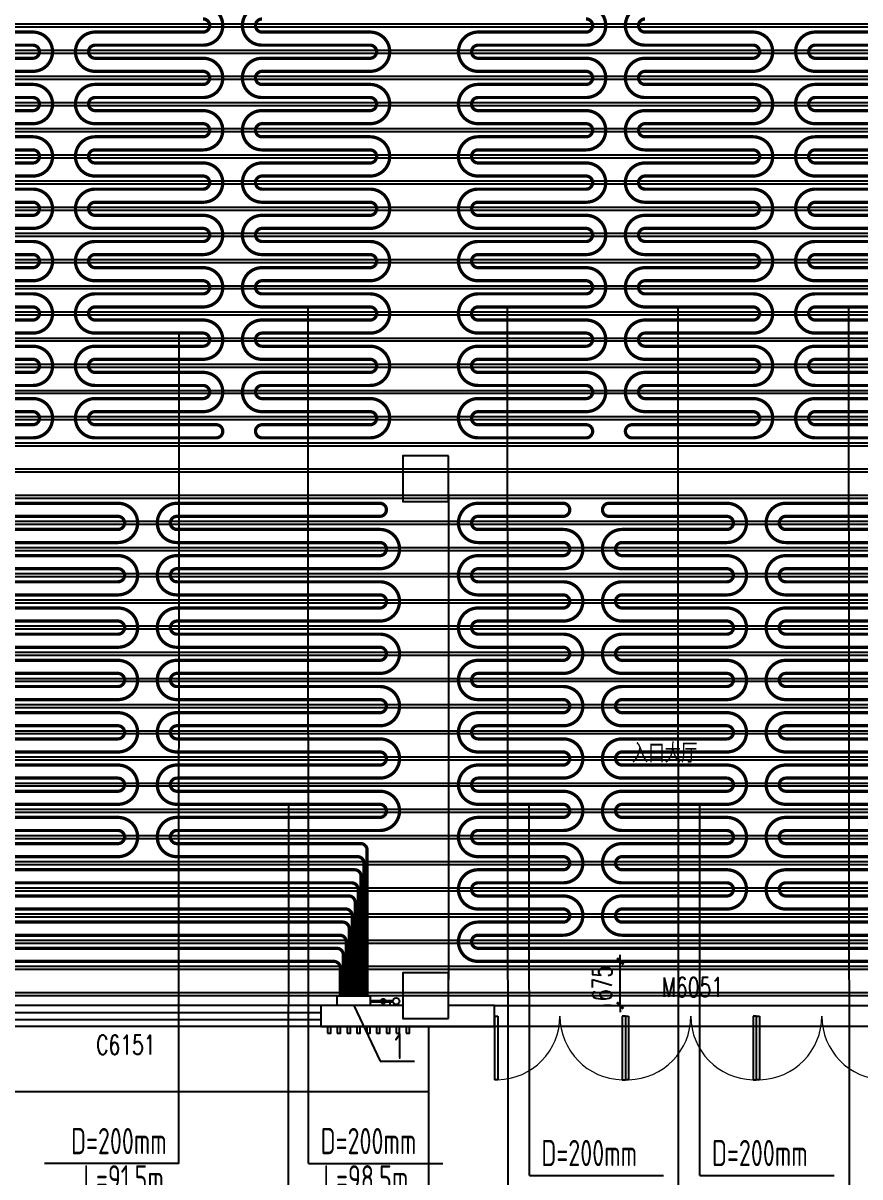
# Model space of a CAD drawing. Extents: x 2430460 to 2514560, y -608375 to -364775.
# Drawn here: x 2461282 to 2474064, y -587478 to -569847 of the extents above; entities that cross this region are included whole.
import ezdxf

# ---------------------------------------------------------------- set-up
doc = ezdxf.new("R2010")
doc.units = 0
doc.header["$LTSCALE"] = 1000
doc.header["$MEASUREMENT"] = 0
doc.linetypes.add('DASH', pattern=[0.35, 0.25, -0.1])
doc.layers.add('A-FLOR-IDEN', color=7, linetype='Continuous', lineweight=20)
for name, color, linetype in [('COLUMN', 9, 'Continuous'), ('EQ-采暖分集水器', 7, 'Continuous'), ('PIPE-地暖供', 4, 'Continuous'), ('PIPE-暖供水', 3, 'Continuous'), ('STAIR', 2, 'Continuous'), ('TH_DIM', 3, 'Continuous'), ('VPIPE-暖供水', 3, 'Continuous'), ('VPIPE-暖回水', 2, 'Continuous'), ('WALL', 9, 'Continuous'), ('WINDOW', 4, 'Continuous'), ('WINDOW_TEXT', 7, 'Continuous'), ('木龙骨', 23, 'Continuous')]:
    doc.layers.add(name, color=color, linetype=linetype)
doc.styles.add('26#标准$0$TSSD_REIN', font='Tssdeng.shx', dxfattribs={"width": 0.7, "bigfont": 'tssdchn.shx'})
doc.styles.add('_TCH_DIM_T3', font='SIMPLEX', dxfattribs={"width": 0.705882, "bigfont": 'GBCBIG'})
doc.styles.add('_TCH_WINDOW', font='SIMPLEX', dxfattribs={"height": 3.5, "bigfont": 'GBCBIG'})
doc.styles.add('ROS', font='simhei.ttf', dxfattribs={"width": 0.7})
doc.dimstyles.new('_TCH_ARCH&&100', dxfattribs={"dimtxt": 297.5, "dimasz": 100, "dimexe": 250, "dimexo": 300, "dimgap": 126.25, "dimtad": 1, "dimdec": 0, "dimzin": 0, "dimdsep": 46, "dimtxsty": '_TCH_DIM_T3', "dimblk": 'ARCHTICK', "dimcen": 0.09, "dimclrt": 7, "dimazin": 2, "dimtfac": 1, "dimtdec": 0, "dimtix": 1, "dimtmove": 2, "dimatfit": 3, "dimfxl": 30, "dimtolj": 1, "dimtzin": 0, "dimarcsym": 0})

# ---------------------------------------------------------------- blocks, each defined once
blk = doc.blocks.new('_FZHK')
blk.add_lwpolyline([(-0.5, -0.5), (0.5, -0.5), (0.5, 0.5), (-0.5, 0.5)], close=True)
blk = doc.blocks.new('$WINLIB2D$00000001')
at = {"color": 0}
for points in [[(-0.5, 0.5), (-0.5, -0.5)], [(-0.5, 0.5), (0.5, 0.5)], [(0.5, -0.5), (0.5, 0.5)], [(0.5, 0.1667), (-0.5, 0.1667)], [(0.5, -0.1667), (-0.5, -0.1667)], [(-0.5, -0.5), (0.5, -0.5)]]:
    blk.add_lwpolyline(points, dxfattribs=at)
blk = doc.blocks.new('$DorLib2D$00000002')
for p, q in [((-0.5, 0), (-0.5, 0.4875)), ((-0.475, 0.4875), (-0.5, 0.4875)), ((-0.475, 0), (-0.475, 0.4875)), ((0.475, 0), (0.475, 0.4875)), ((0.475, 0.4875), (0.5, 0.4875)), ((0.5, 0), (0.5, 0.4875)), ((-0.5, 0), (-0.475, 0)), ((0.5, 0), (0.475, 0))]:
    blk.add_line(p, q)
at = {"lineweight": 13}
for centre, start, end in [((-0.4875, 0), 0, 88.53072), ((0.4875, 0), 91.46928, 180)]:
    blk.add_arc(centre, 0.4875, start, end, dxfattribs=at)
blk = doc.blocks.new('A$C0536007B')
for points in [[(-12491.5, 1626.9), (-4491.5, 1626.9), (-4491.5, 4376.9), (36348.5, 4376.9), (36348.5, -20463.1), (-12491.5, -20463.1), (-12491.5, 1626.9)], [(3928.5, -21463.1), (-13491.5, -21463.1), (-13491.5, -12043.1)]]:
    blk.add_lwpolyline(points)
blk.add_lwpolyline([(4928.5, -20143.1), (10928.5, -20143.1), (10928.5, -20463.1), (4928.5, -20463.1)], close=True)
at = {"color": 175}
for points in [[(2378.5, -20563.1), (2428.5, -20563.1), (2428.5, -20463.1), (2378.5, -20463.1)], [(2528.5, -20563.1), (2578.5, -20563.1), (2578.5, -20463.1), (2528.5, -20463.1)], [(2678.5, -20563.1), (2728.5, -20563.1), (2728.5, -20463.1), (2678.5, -20463.1)], [(2828.5, -20563.1), (2878.5, -20563.1), (2878.5, -20463.1), (2828.5, -20463.1)], [(2978.5, -20563.1), (3028.5, -20563.1), (3028.5, -20463.1), (2978.5, -20463.1)], [(3128.5, -20563.1), (3178.5, -20563.1), (3178.5, -20463.1), (3128.5, -20463.1)], [(3278.5, -20563.1), (3328.5, -20563.1), (3328.5, -20463.1), (3278.5, -20463.1)], [(3428.5, -20563.1), (3478.5, -20563.1), (3478.5, -20463.1), (3428.5, -20463.1)], [(3578.5, -20563.1), (3628.5, -20563.1), (3628.5, -20463.1), (3578.5, -20463.1)]]:
    blk.add_lwpolyline(points, close=True, dxfattribs=at)
at = {"layer": 'STAIR'}
blk.add_lwpolyline([(11928.5, -20463.1), (11928.5, -23463.1), (3928.5, -23463.1), (3928.5, -20463.1)], dxfattribs=at)
at = {"layer": 'WALL'}
for p, q in [((3528.5, -20143.1), (2278.5, -20143.1)), ((2278.5, -20143.1), (2278.5, -20463.1)), ((4928.5, -20143.1), (4228.5, -20143.1)), ((4928.5, -20463.1), (4928.5, -20143.1)), ((2278.5, -20463.1), (3928.5, -20463.1)), ((3928.5, -20463.1), (4928.5, -20463.1))]:
    blk.add_line(p, q, dxfattribs=at)
at = {"layer": 'COLUMN'}
for p, xscale, yscale, zscale, rotation in [((3878.5, -12093.1), 699.9999998835847, 700.000000203494, 700.000000203494, 179.999999990052), ((3878.5, -19993.1), 700.0000000053551, 699.9999997969717, 699.9999997969717, 90.00000000731806)]:
    blk.add_blockref('_FZHK', p, dxfattribs=dict(at, xscale=xscale, yscale=yscale, zscale=zscale, rotation=rotation))
at = {"layer": 'WINDOW'}
ref = blk.add_blockref('$WINLIB2D$00000001', (-746.5, -20303.1), dxfattribs=dict(at, xscale=6050, yscale=-320, zscale=6050, rotation=180))
ref.add_attrib('A', 'C6151', (-1156.5, -20891.7), dxfattribs={"layer": 'WINDOW_TEXT', "height": 297.5, "style": '_TCH_WINDOW', "width": 0.705882})
at = {"layer": 'WINDOW', "xscale": 2000, "yscale": 2000, "zscale": 2000, "rotation": 180}
for p in [(5928.5, -20303.1), (7928.5, -20303.1), (9928.5, -20303.1)]:
    blk.add_blockref('$DorLib2D$00000002', p, dxfattribs=at)
at = {"layer": 'A-FLOR-IDEN', "style": 'ROS', "width": 0.7}
blk.add_text('入口大厅', height=262.87, dxfattribs=at).set_placement((7025.6, -16406.2))
at = {"layer": 'WINDOW_TEXT', "style": '_TCH_WINDOW', "width": 0.705882}
blk.add_text('M6051', height=297.5, dxfattribs=at).set_placement((7483.5, -20012))
blk = doc.blocks.new('_ArchTick')
at = {"color": 0, "linetype": 'ByBlock', "const_width": 0.4}
blk.add_lwpolyline([(-0.5, -0.5), (0.5, 0.5)], dxfattribs=at)
blk = doc.blocks.new('*D552')
at = {"layer": 'Defpoints', "color": 0, "transparency": 16777216}
for p in [(2470403, -584184), (2470563, -584184), (2470563, -584859)]:
    blk.add_point(p, dxfattribs=at)
at = {"layer": 'TH_DIM', "color": 0, "lineweight": -2, "transparency": 16777216}
for p, q in [((2470403, -584184), (2470403, -584084)), ((2470263, -584184), (2470153, -584184)), ((2470403, -584859), (2470403, -584184)), ((2470263, -584859), (2470153, -584859)), ((2470403, -584859), (2470403, -584959))]:
    blk.add_line(p, q, dxfattribs=at)
at = {"layer": 'TH_DIM', "color": 0, "lineweight": -2, "transparency": 16777216, "xscale": 100, "yscale": 100, "zscale": 100}
for p, rotation in [((2470403, -584184), 270), ((2470403, -584859), 90)]:
    blk.add_blockref('_ArchTick', p, dxfattribs=dict(at, rotation=rotation))
at = {"layer": 'TH_DIM', "color": 7, "transparency": 16777216, "insert": (2470128, -584522), "char_height": 297.5, "attachment_point": 5, "rotation": 90, "style": '_TCH_DIM_T3'}
blk.add_mtext('\\A1;675', dxfattribs=at)

msp = doc.modelspace()

# ---------------------------------------------------------------- hatches: boundary and pattern name
at = {"layer": 'VPIPE-暖回水', "linetype": 'DASH'}
msp.add_hatch(color=256, dxfattribs=at).paths.add_polyline_path([(2466832, -584793), (2466830.9, -584782.6), (2466827.7, -584772.6), (2466822.5, -584763.6), (2466815.5, -584755.8), (2466807, -584749.7), (2466797.5, -584745.4), (2466787.2, -584743.2), (2466776.8, -584743.2), (2466766.6, -584745.4), (2466757, -584749.7), (2466748.5, -584755.8), (2466741.6, -584763.6), (2466736.3, -584772.6), (2466733.1, -584782.6), (2466732, -584793), (2466733.1, -584803.4), (2466736.3, -584813.3), (2466741.6, -584822.4), (2466748.5, -584830.1), (2466757, -584836.3), (2466766.6, -584840.5), (2466776.8, -584842.7), (2466787.2, -584842.7), (2466797.5, -584840.5), (2466807, -584836.3), (2466815.5, -584830.1), (2466822.5, -584822.4), (2466827.7, -584813.3), (2466830.9, -584803.4)])

# ---------------------------------------------------------------- linework, layer by layer
for p, q in [((2465643.7, -587274.6), (2465634.2, -574184.3)), ((2468690.4, -588822.3), (2468679.9, -574184.3)), ((2471296.4, -588822.3), (2471285.9, -574184.3)), ((2473903.6, -588822.3), (2473893.2, -574184.3)), ((2463658.7, -587274.6), (2463667.9, -574584.3)), ((2467782, -577059.3), (2467782, -584459.3)), ((2465337, -588629), (2465342, -581784.3)), ((2469015.6, -587456.9), (2469011.6, -581784.3)), ((2471621.6, -587456.9), (2471617.6, -581784.3)), ((2466882, -584809.3), (2466882, -584859.3)), ((2466332, -584859.3), (2466736.8, -585710.1)), ((2466736.8, -585710.1), (2467261.7, -585710.1)), ((2463658.7, -587274.6), (2461611.1, -587274.6)), ((2465643.7, -587274.6), (2467691.3, -587274.6)), ((2469015.6, -587456.9), (2471063.2, -587456.9)), ((2471621.6, -587456.9), (2473669.2, -587456.9))]:
    msp.add_line(p, q)
at = {"layer": 'EQ-采暖分集水器'}
for p, q in [((2466082, -584709.3), (2466582, -584709.3)), ((2466082, -584859.3), (2466082, -584709.3)), ((2466082, -584709.3), (2466582, -584709.3)), ((2466082, -584859.3), (2466082, -584709.3)), ((2466582, -584709.3), (2466582, -584859.3)), ((2466582, -584709.3), (2466582, -584859.3)), ((2466582, -584859.3), (2466082, -584859.3)), ((2466582, -584859.3), (2466082, -584859.3))]:
    msp.add_line(p, q, dxfattribs=at)
at = {"layer": 'PIPE-地暖供', "const_width": 50}
for points in [[(2464032, -569584.3, -0.4142136), (2464332, -569884.3, -0.4142136), (2464032, -570184.3), (2462382, -570184.3, 0.4142136), (2462282, -570284.3, 0.4142136), (2462382, -570384.3), (2464032, -570384.3, -0.4142136), (2464332, -570684.3, -0.4142136), (2464032, -570984.3), (2462382, -570984.3, 0.4142136), (2462282, -571084.3, 0.4142136), (2462382, -571184.3), (2464032, -571184.3, -0.4142136), (2464332, -571484.3, -0.4142136), (2464032, -571784.3), (2462382, -571784.3, 0.4142136), (2462282, -571884.3, 0.4142136), (2462382, -571984.3), (2464032, -571984.3, -0.4142136), (2464332, -572284.3, -0.4142136), (2464032, -572584.3), (2462382, -572584.3, 0.4142136), (2462282, -572684.3, 0.4142136), (2462382, -572784.3), (2464032, -572784.3, -0.4142136), (2464332, -573084.3, -0.4142136), (2464032, -573384.3), (2462382, -573384.3, 0.4142136), (2462282, -573484.3, 0.4142136), (2462382, -573584.3), (2464032, -573584.3, -0.4142136), (2464332, -573884.3, -0.4142136), (2464032, -574184.3), (2462382, -574184.3, 0.4142136), (2462282, -574284.3, 0.4142136), (2462382, -574384.3), (2464032, -574384.3, -0.4142136), (2464332, -574684.3, -0.4142136), (2464032, -574984.3), (2462382, -574984.3, 0.4142136), (2462282, -575084.3, 0.4142136), (2462382, -575184.3), (2464032, -575184.3, -0.4142136), (2464332, -575484.3, -0.4142136), (2464032, -575784.3), (2462382, -575784.3, 0.4142136), (2462282, -575884.3, 0.4142136), (2462382, -575984.3), (2464232, -575984.3, -0.4142136), (2464332, -576084.3), (2464332, -576084.3, -0.4142136), (2464232, -576184.3), (2462382, -576184.3, -0.4142136), (2462082, -575884.3, -0.4142136), (2462382, -575584.3), (2464032, -575584.3, 0.4142136), (2464132, -575484.3, 0.4142136), (2464032, -575384.3), (2462382, -575384.3, -0.4142136), (2462082, -575084.3, -0.4142136), (2462382, -574784.3), (2464032, -574784.3, 0.4142136), (2464132, -574684.3, 0.4142136), (2464032, -574584.3), (2462382, -574584.3, -0.4142136), (2462082, -574284.3, -0.4142136), (2462382, -573984.3), (2464032, -573984.3, 0.4142136), (2464132, -573884.3, 0.4142136), (2464032, -573784.3), (2462382, -573784.3, -0.4142136), (2462082, -573484.3, -0.4142136), (2462382, -573184.3), (2464032, -573184.3, 0.4142136), (2464132, -573084.3, 0.4142136), (2464032, -572984.3), (2462382, -572984.3, -0.4142136), (2462082, -572684.3, -0.4142136), (2462382, -572384.3), (2464032, -572384.3, 0.4142136), (2464132, -572284.3, 0.4142136), (2464032, -572184.3), (2462382, -572184.3, -0.4142136), (2462082, -571884.3, -0.4142136), (2462382, -571584.3), (2464032, -571584.3, 0.4142136), (2464132, -571484.3, 0.4142136), (2464032, -571384.3), (2462382, -571384.3, -0.4142136), (2462082, -571084.3, -0.4142136), (2462382, -570784.3), (2464032, -570784.3, 0.4142136), (2464132, -570684.3, 0.4142136), (2464032, -570584.3), (2462382, -570584.3, -0.4142136), (2462082, -570284.3, -0.4142136), (2462382, -569984.3), (2464032, -569984.3, 0.4142136), (2464132, -569884.3, 0.4142136), (2464032, -569784.3)], [(2464932, -569784.3, 0.4142136), (2464832, -569884.3, 0.4142136), (2464932, -569984.3), (2466582, -569984.3, -0.4142136), (2466882, -570284.3, -0.4142136), (2466582, -570584.3), (2464932, -570584.3, 0.4142136), (2464832, -570684.3, 0.4142136), (2464932, -570784.3), (2466582, -570784.3, -0.4142136), (2466882, -571084.3, -0.4142136), (2466582, -571384.3), (2464932, -571384.3, 0.4142136), (2464832, -571484.3, 0.4142136), (2464932, -571584.3), (2466582, -571584.3, -0.4142136), (2466882, -571884.3, -0.4142136), (2466582, -572184.3), (2464932, -572184.3, 0.4142136), (2464832, -572284.3, 0.4142136), (2464932, -572384.3), (2466582, -572384.3, -0.4142136), (2466882, -572684.3, -0.4142136), (2466582, -572984.3), (2464932, -572984.3, 0.4142136), (2464832, -573084.3, 0.4142136), (2464932, -573184.3), (2466582, -573184.3, -0.4142136), (2466882, -573484.3, -0.4142136), (2466582, -573784.3), (2464932, -573784.3, 0.4142136), (2464832, -573884.3, 0.4142136), (2464932, -573984.3), (2466582, -573984.3, -0.4142136), (2466882, -574284.3, -0.4142136), (2466582, -574584.3), (2464932, -574584.3, 0.4142136), (2464832, -574684.3, 0.4142136), (2464932, -574784.3), (2466582, -574784.3, -0.4142136), (2466882, -575084.3, -0.4142136), (2466582, -575384.3), (2464932, -575384.3, 0.4142136), (2464832, -575484.3, 0.4142136), (2464932, -575584.3), (2466582, -575584.3, -0.4142136), (2466882, -575884.3, -0.4142136), (2466582, -576184.3), (2464932, -576184.3, -0.4142136), (2464832, -576084.3, -0.4142136), (2464932, -575984.3), (2466582, -575984.3, 0.4142136), (2466682, -575884.3, 0.4142136), (2466582, -575784.3), (2464932, -575784.3, -0.4142136), (2464632, -575484.3, -0.4142136), (2464932, -575184.3), (2466582, -575184.3, 0.4142136), (2466682, -575084.3, 0.4142136), (2466582, -574984.3), (2464932, -574984.3, -0.4142136), (2464632, -574684.3, -0.4142136), (2464932, -574384.3), (2466582, -574384.3, 0.4142136), (2466682, -574284.3, 0.4142136), (2466582, -574184.3), (2464932, -574184.3, -0.4142136), (2464632, -573884.3, -0.4142136), (2464932, -573584.3), (2466582, -573584.3, 0.4142136), (2466682, -573484.3, 0.4142136), (2466582, -573384.3), (2464932, -573384.3, -0.4142136), (2464632, -573084.3, -0.4142136), (2464932, -572784.3), (2466582, -572784.3, 0.4142136), (2466682, -572684.3, 0.4142136), (2466582, -572584.3), (2464932, -572584.3, -0.4142136), (2464632, -572284.3, -0.4142136), (2464932, -571984.3), (2466582, -571984.3, 0.4142136), (2466682, -571884.3, 0.4142136), (2466582, -571784.3), (2464932, -571784.3, -0.4142136), (2464632, -571484.3, -0.4142136), (2464932, -571184.3), (2466582, -571184.3, 0.4142136), (2466682, -571084.3, 0.4142136), (2466582, -570984.3), (2464932, -570984.3, -0.4142136), (2464632, -570684.3, -0.4142136), (2464932, -570384.3), (2466582, -570384.3, 0.4142136), (2466682, -570284.3, 0.4142136), (2466582, -570184.3), (2464932, -570184.3, -0.4142136), (2464632, -569884.3, -0.4142136), (2464932, -569584.3)], [(2469882, -569784.3, -0.4142136), (2469982, -569884.3, -0.4142136), (2469882, -569984.3), (2468232, -569984.3, 0.4142136), (2467932, -570284.3, 0.4142136), (2468232, -570584.3), (2469882, -570584.3, -0.4142136), (2469982, -570684.3, -0.4142136), (2469882, -570784.3), (2468232, -570784.3, 0.4142136), (2467932, -571084.3, 0.4142136), (2468232, -571384.3), (2469882, -571384.3, -0.4142136), (2469982, -571484.3, -0.4142136), (2469882, -571584.3), (2468232, -571584.3, 0.4142136), (2467932, -571884.3, 0.4142136), (2468232, -572184.3), (2469882, -572184.3, -0.4142136), (2469982, -572284.3, -0.4142136), (2469882, -572384.3), (2468232, -572384.3, 0.4142136), (2467932, -572684.3, 0.4142136), (2468232, -572984.3), (2469882, -572984.3, -0.4142136), (2469982, -573084.3, -0.4142136), (2469882, -573184.3), (2468232, -573184.3, 0.4142136), (2467932, -573484.3, 0.4142136), (2468232, -573784.3), (2469882, -573784.3, -0.4142136), (2469982, -573884.3, -0.4142136), (2469882, -573984.3), (2468232, -573984.3, 0.4142136), (2467932, -574284.3, 0.4142136), (2468232, -574584.3), (2469882, -574584.3, -0.4142136), (2469982, -574684.3, -0.4142136), (2469882, -574784.3), (2468232, -574784.3, 0.4142136), (2467932, -575084.3, 0.4142136), (2468232, -575384.3), (2469882, -575384.3, -0.4142136), (2469982, -575484.3, -0.4142136), (2469882, -575584.3), (2468232, -575584.3, 0.4142136), (2467932, -575884.3, 0.4142136), (2468232, -576184.3), (2469882, -576184.3, 0.4142136), (2469982, -576084.3, 0.4142136), (2469882, -575984.3), (2468232, -575984.3, -0.4142136), (2468132, -575884.3, -0.4142136), (2468232, -575784.3), (2469882, -575784.3, 0.4142136), (2470182, -575484.3, 0.4142136), (2469882, -575184.3), (2468232, -575184.3, -0.4142136), (2468132, -575084.3, -0.4142136), (2468232, -574984.3), (2469882, -574984.3, 0.4142136), (2470182, -574684.3, 0.4142136), (2469882, -574384.3), (2468232, -574384.3, -0.4142136), (2468132, -574284.3, -0.4142136), (2468232, -574184.3), (2469882, -574184.3, 0.4142136), (2470182, -573884.3, 0.4142136), (2469882, -573584.3), (2468232, -573584.3, -0.4142136), (2468132, -573484.3, -0.4142136), (2468232, -573384.3), (2469882, -573384.3, 0.4142136), (2470182, -573084.3, 0.4142136), (2469882, -572784.3), (2468232, -572784.3, -0.4142136), (2468132, -572684.3, -0.4142136), (2468232, -572584.3), (2469882, -572584.3, 0.4142136), (2470182, -572284.3, 0.4142136), (2469882, -571984.3), (2468232, -571984.3, -0.4142136), (2468132, -571884.3, -0.4142136), (2468232, -571784.3), (2469882, -571784.3, 0.4142136), (2470182, -571484.3, 0.4142136), (2469882, -571184.3), (2468232, -571184.3, -0.4142136), (2468132, -571084.3, -0.4142136), (2468232, -570984.3), (2469882, -570984.3, 0.4142136), (2470182, -570684.3, 0.4142136), (2469882, -570384.3), (2468232, -570384.3, -0.4142136), (2468132, -570284.3, -0.4142136), (2468232, -570184.3), (2469882, -570184.3, 0.4142136), (2470182, -569884.3, 0.4142136), (2469882, -569584.3)], [(2470782, -569584.3, 0.4142136), (2470482, -569884.3, 0.4142136), (2470782, -570184.3), (2472432, -570184.3, -0.4142136), (2472532, -570284.3, -0.4142136), (2472432, -570384.3), (2470782, -570384.3, 0.4142136), (2470482, -570684.3, 0.4142136), (2470782, -570984.3), (2472432, -570984.3, -0.4142136), (2472532, -571084.3, -0.4142136), (2472432, -571184.3), (2470782, -571184.3, 0.4142136), (2470482, -571484.3, 0.4142136), (2470782, -571784.3), (2472432, -571784.3, -0.4142136), (2472532, -571884.3, -0.4142136), (2472432, -571984.3), (2470782, -571984.3, 0.4142136), (2470482, -572284.3, 0.4142136), (2470782, -572584.3), (2472432, -572584.3, -0.4142136), (2472532, -572684.3, -0.4142136), (2472432, -572784.3), (2470782, -572784.3, 0.4142136), (2470482, -573084.3, 0.4142136), (2470782, -573384.3), (2472432, -573384.3, -0.4142136), (2472532, -573484.3, -0.4142136), (2472432, -573584.3), (2470782, -573584.3, 0.4142136), (2470482, -573884.3, 0.4142136), (2470782, -574184.3), (2472432, -574184.3, -0.4142136), (2472532, -574284.3, -0.4142136), (2472432, -574384.3), (2470782, -574384.3, 0.4142136), (2470482, -574684.3, 0.4142136), (2470782, -574984.3), (2472432, -574984.3, -0.4142136), (2472532, -575084.3, -0.4142136), (2472432, -575184.3), (2470782, -575184.3, 0.4142136), (2470482, -575484.3, 0.4142136), (2470782, -575784.3), (2472432, -575784.3, -0.4142136), (2472532, -575884.3, -0.4142136), (2472432, -575984.3), (2470582, -575984.3, 0.4142136), (2470482, -576084.3), (2470482, -576084.3, 0.4142136), (2470582, -576184.3), (2472432, -576184.3, 0.4142136), (2472732, -575884.3, 0.4142136), (2472432, -575584.3), (2470782, -575584.3, -0.4142136), (2470682, -575484.3, -0.4142136), (2470782, -575384.3), (2472432, -575384.3, 0.4142136), (2472732, -575084.3, 0.4142136), (2472432, -574784.3), (2470782, -574784.3, -0.4142136), (2470682, -574684.3, -0.4142136), (2470782, -574584.3), (2472432, -574584.3, 0.4142136), (2472732, -574284.3, 0.4142136), (2472432, -573984.3), (2470782, -573984.3, -0.4142136), (2470682, -573884.3, -0.4142136), (2470782, -573784.3), (2472432, -573784.3, 0.4142136), (2472732, -573484.3, 0.4142136), (2472432, -573184.3), (2470782, -573184.3, -0.4142136), (2470682, -573084.3, -0.4142136), (2470782, -572984.3), (2472432, -572984.3, 0.4142136), (2472732, -572684.3, 0.4142136), (2472432, -572384.3), (2470782, -572384.3, -0.4142136), (2470682, -572284.3, -0.4142136), (2470782, -572184.3), (2472432, -572184.3, 0.4142136), (2472732, -571884.3, 0.4142136), (2472432, -571584.3), (2470782, -571584.3, -0.4142136), (2470682, -571484.3, -0.4142136), (2470782, -571384.3), (2472432, -571384.3, 0.4142136), (2472732, -571084.3, 0.4142136), (2472432, -570784.3), (2470782, -570784.3, -0.4142136), (2470682, -570684.3, -0.4142136), (2470782, -570584.3), (2472432, -570584.3, 0.4142136), (2472732, -570284.3, 0.4142136), (2472432, -569984.3), (2470782, -569984.3, -0.4142136), (2470682, -569884.3, -0.4142136), (2470782, -569784.3)], [(2460382, -570584.3), (2461432, -570584.3, 0.4142136), (2461732, -570284.3, 0.4142136), (2461432, -569984.3), (2458282, -569984.3, -0.4142136)], [(2474682, -570584.3), (2473382, -570584.3, -0.4142136), (2473082, -570284.3, -0.4142136), (2473382, -569984.3), (2474582, -569984.3, 0.4142136)], [(2458082, -570184.3), (2461432, -570184.3, -0.4142136), (2461532, -570284.3, -0.4142136), (2461432, -570384.3), (2460382, -570384.3, 0.4142136)], [(2474782, -570184.3), (2473382, -570184.3, 0.4142136), (2473282, -570284.3, 0.4142136), (2473382, -570384.3), (2474682, -570384.3, -0.4142136)], [(2460382, -571384.3), (2461432, -571384.3, 0.4142136), (2461732, -571084.3, 0.4142136), (2461432, -570784.3), (2460382, -570784.3, -0.4142136)], [(2474682, -571384.3), (2473382, -571384.3, -0.4142136), (2473082, -571084.3, -0.4142136), (2473382, -570784.3), (2474682, -570784.3, 0.4142136)], [(2460382, -570984.3), (2461432, -570984.3, -0.4142136), (2461532, -571084.3, -0.4142136), (2461432, -571184.3), (2460382, -571184.3, 0.4142136)], [(2474682, -570984.3), (2473382, -570984.3, 0.4142136), (2473282, -571084.3, 0.4142136), (2473382, -571184.3), (2474682, -571184.3, -0.4142136)], [(2460382, -572184.3), (2461432, -572184.3, 0.4142136), (2461732, -571884.3, 0.4142136), (2461432, -571584.3), (2460382, -571584.3, -0.4142136)], [(2474682, -572184.3), (2473382, -572184.3, -0.4142136), (2473082, -571884.3, -0.4142136), (2473382, -571584.3), (2474682, -571584.3, 0.4142136)], [(2460382, -571784.3), (2461432, -571784.3, -0.4142136), (2461532, -571884.3, -0.4142136), (2461432, -571984.3), (2460382, -571984.3, 0.4142136)], [(2474682, -571784.3), (2473382, -571784.3, 0.4142136), (2473282, -571884.3, 0.4142136), (2473382, -571984.3), (2474682, -571984.3, -0.4142136)], [(2460382, -572984.3), (2461432, -572984.3, 0.4142136), (2461732, -572684.3, 0.4142136), (2461432, -572384.3), (2460382, -572384.3, -0.4142136)], [(2474682, -572984.3), (2473382, -572984.3, -0.4142136), (2473082, -572684.3, -0.4142136), (2473382, -572384.3), (2474682, -572384.3, 0.4142136)], [(2460382, -572584.3), (2461432, -572584.3, -0.4142136), (2461532, -572684.3, -0.4142136), (2461432, -572784.3), (2460382, -572784.3, 0.4142136)], [(2474682, -572584.3), (2473382, -572584.3, 0.4142136), (2473282, -572684.3, 0.4142136), (2473382, -572784.3), (2474682, -572784.3, -0.4142136)], [(2460382, -573784.3), (2461432, -573784.3, 0.4142136), (2461732, -573484.3, 0.4142136), (2461432, -573184.3), (2460382, -573184.3, -0.4142136)], [(2474682, -573784.3), (2473382, -573784.3, -0.4142136), (2473082, -573484.3, -0.4142136), (2473382, -573184.3), (2474682, -573184.3, 0.4142136)], [(2460382, -573384.3), (2461432, -573384.3, -0.4142136), (2461532, -573484.3, -0.4142136), (2461432, -573584.3), (2460382, -573584.3, 0.4142136)], [(2474682, -573384.3), (2473382, -573384.3, 0.4142136), (2473282, -573484.3, 0.4142136), (2473382, -573584.3), (2474682, -573584.3, -0.4142136)], [(2460382, -574584.3), (2461432, -574584.3, 0.4142136), (2461732, -574284.3, 0.4142136), (2461432, -573984.3), (2460382, -573984.3, -0.4142136)], [(2474682, -574584.3), (2473382, -574584.3, -0.4142136), (2473082, -574284.3, -0.4142136), (2473382, -573984.3), (2474682, -573984.3, 0.4142136)], [(2460382, -574184.3), (2461432, -574184.3, -0.4142136), (2461532, -574284.3, -0.4142136), (2461432, -574384.3), (2460382, -574384.3, 0.4142136)], [(2474682, -574184.3), (2473382, -574184.3, 0.4142136), (2473282, -574284.3, 0.4142136), (2473382, -574384.3), (2474682, -574384.3, -0.4142136)], [(2460382, -575384.3), (2461432, -575384.3, 0.4142136), (2461732, -575084.3, 0.4142136), (2461432, -574784.3), (2460382, -574784.3, -0.4142136)], [(2474682, -575384.3), (2473382, -575384.3, -0.4142136), (2473082, -575084.3, -0.4142136), (2473382, -574784.3), (2474682, -574784.3, 0.4142136)], [(2460382, -574984.3), (2461432, -574984.3, -0.4142136), (2461532, -575084.3, -0.4142136), (2461432, -575184.3), (2460382, -575184.3, 0.4142136)], [(2474682, -574984.3), (2473382, -574984.3, 0.4142136), (2473282, -575084.3, 0.4142136), (2473382, -575184.3), (2474682, -575184.3, -0.4142136)], [(2458916.7, -576184.3), (2461432, -576184.3, 0.4142136), (2461732, -575884.3, 0.4142136), (2461432, -575584.3), (2460382, -575584.3, -0.4142136)], [(2475897.3, -576184.3), (2473382, -576184.3, -0.4142136), (2473082, -575884.3, -0.4142136), (2473382, -575584.3), (2474682, -575584.3, 0.4142136)], [(2460382, -575784.3), (2461432, -575784.3, -0.4142136), (2461532, -575884.3, -0.4142136), (2461432, -575984.3), (2458916.7, -575984.3)], [(2474682, -575784.3), (2473382, -575784.3, 0.4142136), (2473282, -575884.3, 0.4142136), (2473382, -575984.3), (2476047.3, -575984.3)], [(2460232, -577184.3), (2462732, -577184.3, -0.4142136), (2463032, -577484.3, -0.4142136), (2462732, -577784.3), (2460232, -577784.3, 0.4142136)], [(2466491.1, -584709.3), (2466491.1, -582684.3, 0.4142136), (2466391.1, -582584.3), (2463632, -582584.3, -0.4142136), (2463332, -582284.3, -0.4142136), (2463632, -581984.3), (2466732, -581984.3, 0.4142136), (2466832, -581884.3, 0.4142136), (2466732, -581784.3), (2463632, -581784.3, -0.4142136), (2463332, -581484.3, -0.4142136), (2463632, -581184.3), (2466732, -581184.3, 0.4142136), (2466832, -581084.3, 0.4142136), (2466732, -580984.3), (2463632, -580984.3, -0.4142136), (2463332, -580684.3, -0.4142136), (2463632, -580384.3), (2466732, -580384.3, 0.4142136), (2466832, -580284.3, 0.4142136), (2466732, -580184.3), (2463632, -580184.3, -0.4142136), (2463332, -579884.3, -0.4142136), (2463632, -579584.3), (2466732, -579584.3, 0.4142136), (2466832, -579484.3, 0.4142136), (2466732, -579384.3), (2463632, -579384.3, -0.4142136), (2463332, -579084.3, -0.4142136), (2463632, -578784.3), (2466732, -578784.3, 0.4142136), (2466832, -578684.3, 0.4142136), (2466732, -578584.3), (2463632, -578584.3, -0.4142136), (2463332, -578284.3, -0.4142136), (2463632, -577984.3), (2466732, -577984.3, 0.4142136), (2466832, -577884.3, 0.4142136), (2466732, -577784.3), (2463632, -577784.3, -0.4142136), (2463332, -577484.3, -0.4142136), (2463632, -577184.3), (2466732, -577184.3, -0.4142136), (2466832, -577284.3), (2466832, -577284.3, -0.4142136), (2466732, -577384.3), (2463632, -577384.3, 0.4142136), (2463532, -577484.3, 0.4142136), (2463632, -577584.3), (2466732, -577584.3, -0.4142136), (2467032, -577884.3, -0.4142136), (2466732, -578184.3), (2463632, -578184.3, 0.4142136), (2463532, -578284.3, 0.4142136), (2463632, -578384.3), (2466732, -578384.3, -0.4142136), (2467032, -578684.3, -0.4142136), (2466732, -578984.3), (2463632, -578984.3, 0.4142136), (2463532, -579084.3, 0.4142136), (2463632, -579184.3), (2466732, -579184.3, -0.4142136), (2467032, -579484.3, -0.4142136), (2466732, -579784.3), (2463632, -579784.3, 0.4142136), (2463532, -579884.3, 0.4142136), (2463632, -579984.3), (2466732, -579984.3, -0.4142136), (2467032, -580284.3, -0.4142136), (2466732, -580584.3), (2463632, -580584.3, 0.4142136), (2463532, -580684.3, 0.4142136), (2463632, -580784.3), (2466732, -580784.3, -0.4142136), (2467032, -581084.3, -0.4142136), (2466732, -581384.3), (2463632, -581384.3, 0.4142136), (2463532, -581484.3, 0.4142136), (2463632, -581584.3), (2466732, -581584.3, -0.4142136), (2467032, -581884.3, -0.4142136), (2466732, -582184.3), (2463632, -582184.3, 0.4142136), (2463532, -582284.3, 0.4142136), (2463632, -582384.3), (2466436.5, -582384.3, -0.4142136), (2466536.5, -582484.3), (2466536.5, -584709.3)], [(2476320.5, -584184.3), (2468232, -584184.3, -0.4142136), (2467932, -583884.3, -0.4142136), (2468232, -583584.3), (2469532, -583584.3, 0.4142136), (2469632, -583484.3, 0.4142136), (2469532, -583384.3), (2468232, -583384.3, -0.4142136), (2467932, -583084.3, -0.4142136), (2468232, -582784.3), (2469532, -582784.3, 0.4142136), (2469632, -582684.3, 0.4142136), (2469532, -582584.3), (2468232, -582584.3, -0.4142136), (2467932, -582284.3, -0.4142136), (2468232, -581984.3), (2469532, -581984.3, 0.4142136), (2469632, -581884.3, 0.4142136), (2469532, -581784.3), (2468232, -581784.3, -0.4142136), (2467932, -581484.3, -0.4142136), (2468232, -581184.3), (2469532, -581184.3, 0.4142136), (2469632, -581084.3, 0.4142136), (2469532, -580984.3), (2468232, -580984.3, -0.4142136), (2467932, -580684.3, -0.4142136), (2468232, -580384.3), (2469532, -580384.3, 0.4142136), (2469632, -580284.3, 0.4142136), (2469532, -580184.3), (2468232, -580184.3, -0.4142136), (2467932, -579884.3, -0.4142136), (2468232, -579584.3), (2469532, -579584.3, 0.4142136), (2469632, -579484.3, 0.4142136), (2469532, -579384.3), (2468232, -579384.3, -0.4142136), (2467932, -579084.3, -0.4142136), (2468232, -578784.3), (2469532, -578784.3, 0.4142136), (2469632, -578684.3, 0.4142136), (2469532, -578584.3), (2468232, -578584.3, -0.4142136), (2467932, -578284.3, -0.4142136), (2468232, -577984.3), (2469532, -577984.3, 0.4142136), (2469632, -577884.3, 0.4142136), (2469532, -577784.3), (2468232, -577784.3, -0.4142136), (2467932, -577484.3, -0.4142136), (2468232, -577184.3), (2469532, -577184.3, -0.4142136), (2469632, -577284.3, -0.4142136), (2469532, -577384.3), (2468232, -577384.3, 0.4142136), (2468132, -577484.3, 0.4142136), (2468232, -577584.3), (2469532, -577584.3, -0.4142136), (2469832, -577884.3, -0.4142136), (2469532, -578184.3), (2468232, -578184.3, 0.4142136), (2468132, -578284.3, 0.4142136), (2468232, -578384.3), (2469532, -578384.3, -0.4142136), (2469832, -578684.3, -0.4142136), (2469532, -578984.3), (2468232, -578984.3, 0.4142136), (2468132, -579084.3, 0.4142136), (2468232, -579184.3), (2469532, -579184.3, -0.4142136), (2469832, -579484.3, -0.4142136), (2469532, -579784.3), (2468232, -579784.3, 0.4142136), (2468132, -579884.3, 0.4142136), (2468232, -579984.3), (2469532, -579984.3, -0.4142136), (2469832, -580284.3, -0.4142136), (2469532, -580584.3), (2468232, -580584.3, 0.4142136), (2468132, -580684.3, 0.4142136), (2468232, -580784.3), (2469532, -580784.3, -0.4142136), (2469832, -581084.3, -0.4142136), (2469532, -581384.3), (2468232, -581384.3, 0.4142136), (2468132, -581484.3, 0.4142136), (2468232, -581584.3), (2469532, -581584.3, -0.4142136), (2469832, -581884.3, -0.4142136), (2469532, -582184.3), (2468232, -582184.3, 0.4142136), (2468132, -582284.3, 0.4142136), (2468232, -582384.3), (2469532, -582384.3, -0.4142136), (2469832, -582684.3, -0.4142136), (2469532, -582984.3), (2468232, -582984.3, 0.4142136), (2468132, -583084.3, 0.4142136), (2468232, -583184.3), (2469532, -583184.3, -0.4142136), (2469832, -583484.3, -0.4142136), (2469532, -583784.3), (2468232, -583784.3, 0.4142136), (2468132, -583884.3, 0.4142136), (2468232, -583984.3), (2476358.9, -583984.3, -0.4142136)], [(2476397.4, -583784.3), (2470432, -583784.3, -0.4142136), (2470132, -583484.3, -0.4142136), (2470432, -583184.3), (2472032, -583184.3, 0.4142136), (2472132, -583084.3, 0.4142136), (2472032, -582984.3), (2470432, -582984.3, -0.4142136), (2470132, -582684.3, -0.4142136), (2470432, -582384.3), (2472032, -582384.3, 0.4142136), (2472132, -582284.3, 0.4142136), (2472032, -582184.3), (2470432, -582184.3, -0.4142136), (2470132, -581884.3, -0.4142136), (2470432, -581584.3), (2472032, -581584.3, 0.4142136), (2472132, -581484.3, 0.4142136), (2472032, -581384.3), (2470432, -581384.3, -0.4142136), (2470132, -581084.3, -0.4142136), (2470432, -580784.3), (2472032, -580784.3, 0.4142136), (2472132, -580684.3, 0.4142136), (2472032, -580584.3), (2470432, -580584.3, -0.4142136), (2470132, -580284.3, -0.4142136), (2470432, -579984.3), (2472032, -579984.3, 0.4142136), (2472132, -579884.3, 0.4142136), (2472032, -579784.3), (2470432, -579784.3, -0.4142136), (2470132, -579484.3, -0.4142136), (2470432, -579184.3), (2472032, -579184.3, 0.4142136), (2472132, -579084.3, 0.4142136), (2472032, -578984.3), (2470432, -578984.3, -0.4142136), (2470132, -578684.3, -0.4142136), (2470432, -578384.3), (2472032, -578384.3, 0.4142136), (2472132, -578284.3, 0.4142136), (2472032, -578184.3), (2470432, -578184.3, -0.4142136), (2470132, -577884.3, -0.4142136), (2470432, -577584.3), (2472032, -577584.3, 0.4142136), (2472132, -577484.3, 0.4142136), (2472032, -577384.3), (2470232, -577384.3, -0.4142136), (2470132, -577284.3), (2470132, -577284.3, -0.4142136), (2470232, -577184.3), (2472032, -577184.3, -0.4142136), (2472332, -577484.3, -0.4142136), (2472032, -577784.3), (2470432, -577784.3, 0.4142136), (2470332, -577884.3, 0.4142136), (2470432, -577984.3), (2472032, -577984.3, -0.4142136), (2472332, -578284.3, -0.4142136), (2472032, -578584.3), (2470432, -578584.3, 0.4142136), (2470332, -578684.3, 0.4142136), (2470432, -578784.3), (2472032, -578784.3, -0.4142136), (2472332, -579084.3, -0.4142136), (2472032, -579384.3), (2470432, -579384.3, 0.4142136), (2470332, -579484.3, 0.4142136), (2470432, -579584.3), (2472032, -579584.3, -0.4142136), (2472332, -579884.3, -0.4142136), (2472032, -580184.3), (2470432, -580184.3, 0.4142136), (2470332, -580284.3, 0.4142136), (2470432, -580384.3), (2472032, -580384.3, -0.4142136), (2472332, -580684.3, -0.4142136), (2472032, -580984.3), (2470432, -580984.3, 0.4142136), (2470332, -581084.3, 0.4142136), (2470432, -581184.3), (2472032, -581184.3, -0.4142136), (2472332, -581484.3, -0.4142136), (2472032, -581784.3), (2470432, -581784.3, 0.4142136), (2470332, -581884.3, 0.4142136), (2470432, -581984.3), (2472032, -581984.3, -0.4142136), (2472332, -582284.3, -0.4142136), (2472032, -582584.3), (2470432, -582584.3, 0.4142136), (2470332, -582684.3, 0.4142136), (2470432, -582784.3), (2472032, -582784.3, -0.4142136), (2472332, -583084.3, -0.4142136), (2472032, -583384.3), (2470432, -583384.3, 0.4142136), (2470332, -583484.3, 0.4142136), (2470432, -583584.3), (2476435.8, -583584.3, -0.4142136)], [(2474732, -577784.3), (2472932, -577784.3, -0.4142136), (2472632, -577484.3, -0.4142136), (2472932, -577184.3), (2474932, -577184.3, -0.4142136)], [(2460232, -577584.3), (2462732, -577584.3, 0.4142136), (2462832, -577484.3, 0.4142136), (2462732, -577384.3), (2460232, -577384.3, -0.4142136)], [(2474932, -577384.3), (2472932, -577384.3, 0.4142136), (2472832, -577484.3, 0.4142136), (2472932, -577584.3), (2474732, -577584.3, -0.4142136)], [(2460232, -577984.3), (2462732, -577984.3, -0.4142136), (2463032, -578284.3, -0.4142136), (2462732, -578584.3), (2460232, -578584.3, 0.4142136)], [(2474732, -578584.3), (2472932, -578584.3, -0.4142136), (2472632, -578284.3, -0.4142136), (2472932, -577984.3), (2474732, -577984.3, 0.4142136)], [(2460232, -578384.3), (2462732, -578384.3, 0.4142136), (2462832, -578284.3, 0.4142136), (2462732, -578184.3), (2460232, -578184.3, -0.4142136)], [(2474732, -578184.3), (2472932, -578184.3, 0.4142136), (2472832, -578284.3, 0.4142136), (2472932, -578384.3), (2474732, -578384.3, -0.4142136)], [(2460232, -578784.3), (2462732, -578784.3, -0.4142136), (2463032, -579084.3, -0.4142136), (2462732, -579384.3), (2460232, -579384.3, 0.4142136)], [(2474732, -579384.3), (2472932, -579384.3, -0.4142136), (2472632, -579084.3, -0.4142136), (2472932, -578784.3), (2474732, -578784.3, 0.4142136)], [(2460232, -579184.3), (2462732, -579184.3, 0.4142136), (2462832, -579084.3, 0.4142136), (2462732, -578984.3), (2460232, -578984.3, -0.4142136)], [(2474732, -578984.3), (2472932, -578984.3, 0.4142136), (2472832, -579084.3, 0.4142136), (2472932, -579184.3), (2474732, -579184.3, -0.4142136)], [(2460232, -579584.3), (2462732, -579584.3, -0.4142136), (2463032, -579884.3, -0.4142136), (2462732, -580184.3), (2460232, -580184.3, 0.4142136)], [(2474732, -580184.3), (2472932, -580184.3, -0.4142136), (2472632, -579884.3, -0.4142136), (2472932, -579584.3), (2474732, -579584.3, 0.4142136)], [(2460232, -579984.3), (2462732, -579984.3, 0.4142136), (2462832, -579884.3, 0.4142136), (2462732, -579784.3), (2460232, -579784.3, -0.4142136)], [(2474732, -579784.3), (2472932, -579784.3, 0.4142136), (2472832, -579884.3, 0.4142136), (2472932, -579984.3), (2474732, -579984.3, -0.4142136)], [(2460232, -580384.3), (2462732, -580384.3, -0.4142136), (2463032, -580684.3, -0.4142136), (2462732, -580984.3), (2460232, -580984.3, 0.4142136)], [(2474732, -580984.3), (2472932, -580984.3, -0.4142136), (2472632, -580684.3, -0.4142136), (2472932, -580384.3), (2474732, -580384.3, 0.4142136)], [(2460232, -580784.3), (2462732, -580784.3, 0.4142136), (2462832, -580684.3, 0.4142136), (2462732, -580584.3), (2460232, -580584.3, -0.4142136)], [(2474732, -580584.3), (2472932, -580584.3, 0.4142136), (2472832, -580684.3, 0.4142136), (2472932, -580784.3), (2474732, -580784.3, -0.4142136)], [(2460232, -581184.3), (2462732, -581184.3, -0.4142136), (2463032, -581484.3, -0.4142136), (2462732, -581784.3), (2460232, -581784.3, 0.4142136)], [(2474732, -581784.3), (2472932, -581784.3, -0.4142136), (2472632, -581484.3, -0.4142136), (2472932, -581184.3), (2474732, -581184.3, 0.4142136)], [(2460232, -581584.3), (2462732, -581584.3, 0.4142136), (2462832, -581484.3, 0.4142136), (2462732, -581384.3), (2460232, -581384.3, -0.4142136)], [(2474732, -581384.3), (2472932, -581384.3, 0.4142136), (2472832, -581484.3, 0.4142136), (2472932, -581584.3), (2474732, -581584.3, -0.4142136)], [(2460232, -581984.3), (2462732, -581984.3, -0.4142136), (2463032, -582284.3, -0.4142136), (2462732, -582584.3), (2460232, -582584.3, 0.4142136)], [(2474732, -582584.3), (2472932, -582584.3, -0.4142136), (2472632, -582284.3, -0.4142136), (2472932, -581984.3), (2474732, -581984.3, 0.4142136)], [(2460232, -582384.3), (2462732, -582384.3, 0.4142136), (2462832, -582284.3, 0.4142136), (2462732, -582184.3), (2460232, -582184.3, -0.4142136)], [(2474732, -582184.3), (2472932, -582184.3, 0.4142136), (2472832, -582284.3, 0.4142136), (2472932, -582384.3), (2474732, -582384.3, -0.4142136)], [(2460232, -582784.3), (2466345.6, -582784.3, -0.4142136), (2466445.6, -582884.3), (2466445.6, -584709.3)], [(2476474.3, -583384.3), (2472932, -583384.3, -0.4142136), (2472632, -583084.3, -0.4142136), (2472932, -582784.3), (2474732, -582784.3, 0.4142136)], [(2466400.2, -584709.3), (2466400.2, -583084.3, 0.4142136), (2466300.2, -582984.3), (2460232, -582984.3, -0.4142136)], [(2474732, -582984.3), (2472932, -582984.3, 0.4142136), (2472832, -583084.3, 0.4142136), (2472932, -583184.3), (2476512.8, -583184.3, -0.4142136)], [(2456932, -583184.3), (2466254.7, -583184.3, -0.4142136), (2466354.7, -583284.3), (2466354.7, -584709.3)], [(2466309.3, -584709.3), (2466309.3, -583484.3, 0.4142136), (2466209.3, -583384.3), (2456932, -583384.3, -0.4142136)], [(2454432, -583584.3), (2466163.8, -583584.3, -0.4142136), (2466263.8, -583684.3), (2466263.8, -584709.3)], [(2466218.4, -584709.3), (2466218.4, -583884.3, 0.4142136), (2466118.4, -583784.3), (2454432, -583784.3, -0.4142136)], [(2452132, -583984.3), (2466072.9, -583984.3, -0.4142136), (2466172.9, -584084.3), (2466172.9, -584709.3)], [(2466127.5, -584709.3), (2466127.5, -584284.3, 0.4142136), (2466027.5, -584184.3), (2452132, -584184.3, -0.4142136)]]:
    msp.add_lwpolyline(points, format="xyb", dxfattribs=at)
at = {"layer": 'PIPE-暖供水', "linetype": 'Continuous', "const_width": 50}
msp.add_lwpolyline([(2466932, -584793), (2466582, -584793)], dxfattribs=at)
at = {"layer": 'VPIPE-暖供水', "linetype": 'Continuous'}
msp.add_circle((2466982, -584793), 50, dxfattribs=at)
at = {"layer": '木龙骨', "color": 253}
for points in [[(2451382, -569859.3), (2499582, -569859.3), (2499582, -569909.3), (2451382, -569909.3)], [(2451382, -570259.3), (2499582, -570259.3), (2499582, -570309.3), (2451382, -570309.3)], [(2451382, -570659.3), (2499582, -570659.3), (2499582, -570709.3), (2451382, -570709.3)], [(2451382, -571059.3), (2499582, -571059.3), (2499582, -571109.3), (2451382, -571109.3)], [(2451382, -571459.3), (2499582, -571459.3), (2499582, -571509.3), (2451382, -571509.3)], [(2451382, -571859.3), (2499582, -571859.3), (2499582, -571909.3), (2451382, -571909.3)], [(2451382, -572259.3), (2499582, -572259.3), (2499582, -572309.3), (2451382, -572309.3)], [(2451382, -572659.3), (2499582, -572659.3), (2499582, -572709.3), (2451382, -572709.3)], [(2451382, -573059.3), (2499582, -573059.3), (2499582, -573109.3), (2451382, -573109.3)], [(2451382, -573459.3), (2499582, -573459.3), (2499582, -573509.3), (2451382, -573509.3)], [(2451382, -573859.3), (2499582, -573859.3), (2499582, -573909.3), (2451382, -573909.3)], [(2451382, -574259.3), (2499582, -574259.3), (2499582, -574309.3), (2451382, -574309.3)], [(2451382, -574659.3), (2499582, -574659.3), (2499582, -574709.3), (2451382, -574709.3)], [(2451382, -575059.3), (2499582, -575059.3), (2499582, -575109.3), (2451382, -575109.3)], [(2451382, -575459.3), (2499582, -575459.3), (2499582, -575509.3), (2451382, -575509.3)], [(2451382, -575859.3), (2499582, -575859.3), (2499582, -575909.3), (2451382, -575909.3)], [(2451382, -576259.3), (2499582, -576259.3), (2499582, -576309.3), (2451382, -576309.3)], [(2451382, -576659.3), (2499082, -576659.3), (2499082, -576709.3), (2451382, -576709.3)], [(2451382, -577059.3), (2499082, -577059.3), (2499082, -577109.3), (2451382, -577109.3)], [(2451382, -577459.3), (2499582, -577459.3), (2499582, -577509.3), (2451382, -577509.3)], [(2451382, -577859.3), (2499582, -577859.3), (2499582, -577909.3), (2451382, -577909.3)], [(2451382, -578259.3), (2499582, -578259.3), (2499582, -578309.3), (2451382, -578309.3)], [(2451382, -578659.3), (2499582, -578659.3), (2499582, -578709.3), (2451382, -578709.3)], [(2451382, -579059.3), (2499582, -579059.3), (2499582, -579109.3), (2451382, -579109.3)], [(2451382, -579459.3), (2499582, -579459.3), (2499582, -579509.3), (2451382, -579509.3)], [(2451382, -579859.3), (2499582, -579859.3), (2499582, -579909.3), (2451382, -579909.3)], [(2451382, -580259.3), (2499582, -580259.3), (2499582, -580309.3), (2451382, -580309.3)], [(2451382, -580659.3), (2499582, -580659.3), (2499582, -580709.3), (2451382, -580709.3)], [(2451382, -581059.3), (2499582, -581059.3), (2499582, -581109.3), (2451382, -581109.3)], [(2451382, -581459.3), (2499582, -581459.3), (2499582, -581509.3), (2451382, -581509.3)], [(2451382, -581859.3), (2499582, -581859.3), (2499582, -581909.3), (2451382, -581909.3)], [(2451382, -582259.3), (2499582, -582259.3), (2499582, -582309.3), (2451382, -582309.3)], [(2451382, -582659.3), (2499582, -582659.3), (2499582, -582709.3), (2451382, -582709.3)], [(2451382, -583059.3), (2499582, -583059.3), (2499582, -583109.3), (2451382, -583109.3)], [(2451382, -583459.3), (2499582, -583459.3), (2499582, -583509.3), (2451382, -583509.3)], [(2451382, -583859.3), (2499582, -583859.3), (2499582, -583909.3), (2451382, -583909.3)], [(2451382, -584259.3), (2499582, -584259.3), (2499582, -584309.3), (2451382, -584309.3)], [(2451382, -584659.3), (2499082, -584659.3), (2499082, -584709.3), (2451382, -584709.3)]]:
    msp.add_lwpolyline(points, dxfattribs=at)

# ---------------------------------------------------------------- block references
msp.add_blockref('A$C0536007B', (2463553.5, -564716.2))

# ---------------------------------------------------------------- texts
at = {"char_height": 400, "width": 1509.222, "style": '26#标准$0$TSSD_REIN'}
for s, insert, attachment_point in [('1', (2466953.8, -585680.2), 7), ('D=200mm', (2463476.1, -587130.2), 9), ('D=200mm', (2465826.3, -587130.2), 7), ('D=200mm', (2469198.2, -587312.5), 7), ('D=200mm', (2471804.2, -587312.5), 7), ('L=91.5m', (2463432.2, -587698.4), 9), ('L=98.5m', (2465870.3, -587698.4), 7)]:
    msp.add_mtext(s, dxfattribs=dict(at, insert=insert, attachment_point=attachment_point))

# ---------------------------------------------------------------- dimensions: what is measured, and where the dimension line sits
at = {"layer": 'TH_DIM'}
dim = msp.add_aligned_dim(p1=(2470563.4, -584859.3), p2=(2470563.4, -584184.3), distance=160, dimstyle='_TCH_ARCH&&100', dxfattribs=at)
dim.commit()
dim.dimension.update_dxf_attribs({"geometry": '*D552', "text_midpoint": (2470128.4, -584521.8)})

doc.saveas('drawing.dxf')
